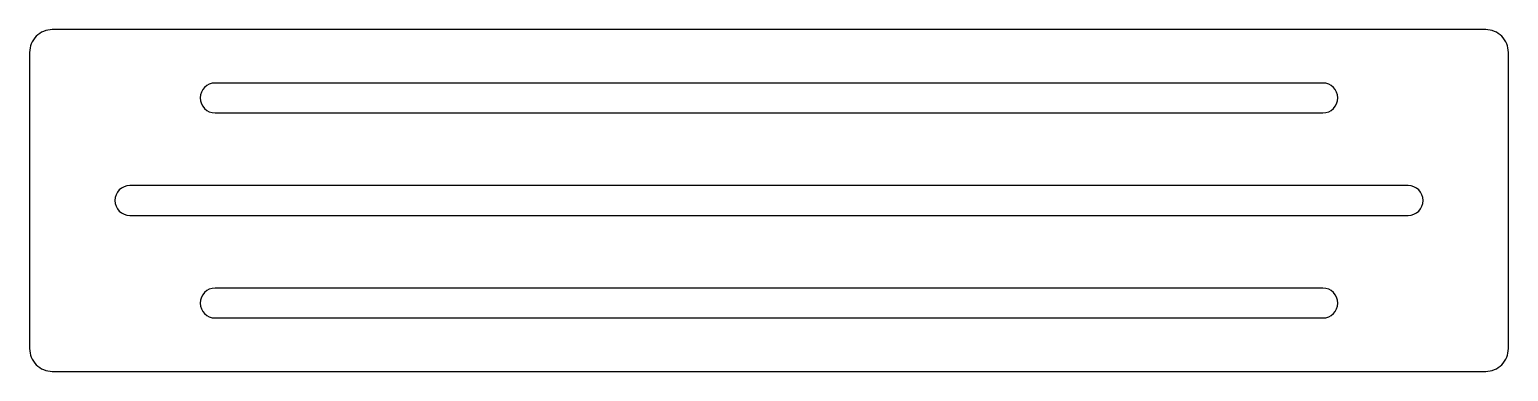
# Model space of a CAD drawing. Header units: millimetres. Extents: x -260 to 260, y -60 to 500.
# Drawn here: x -260 to 260, y 380 to 500 of the extents above.
import ezdxf

# ---------------------------------------------------------------- set-up
doc = ezdxf.new("R2010")
doc.units = ezdxf.units.MM

msp = doc.modelspace()

# ---------------------------------------------------------------- linework, layer by layer
for p, q in [((252, 500), (-252, 500)), ((-260, 492), (-260, 388)), ((260, 388), (260, 492)), ((194.75, 481.25), (-194.75, 481.25)), ((-194.75, 470.75), (194.75, 470.75)), ((224.75, 445.25), (-224.75, 445.25)), ((-224.75, 434.75), (224.75, 434.75)), ((194.75, 409.25), (-194.75, 409.25)), ((-194.75, 398.75), (194.75, 398.75)), ((-252, 380), (252, 380))]:
    msp.add_line(p, q)
for centre, radius, start, end in [((-252, 492), 8, 90, 135), ((252, 492), 8, 45, 90), ((-252, 492), 8, 135, 180), ((252, 492), 8, 0, 45), ((-194.75, 476), 5.25, 90, 180), ((194.75, 476), 5.25, 0, 90), ((-194.75, 476), 5.25, 180, 270), ((194.75, 476), 5.25, -90, 0), ((-224.75, 440), 5.25, 90, 180), ((224.75, 440), 5.25, 0, 90), ((-224.75, 440), 5.25, 180, 270), ((224.75, 440), 5.25, 270, 360), ((-194.75, 404), 5.25, 90, 180), ((194.75, 404), 5.25, 0, 90), ((-194.75, 404), 5.25, 180, 270), ((194.75, 404), 5.25, 270, 360), ((-252, 388), 8, -180, -135), ((252, 388), 8, -45, 0), ((-252, 388), 8, -135, -90), ((252, 388), 8, -90, -45)]:
    msp.add_arc(centre, radius, start, end)

doc.saveas('drawing.dxf')
